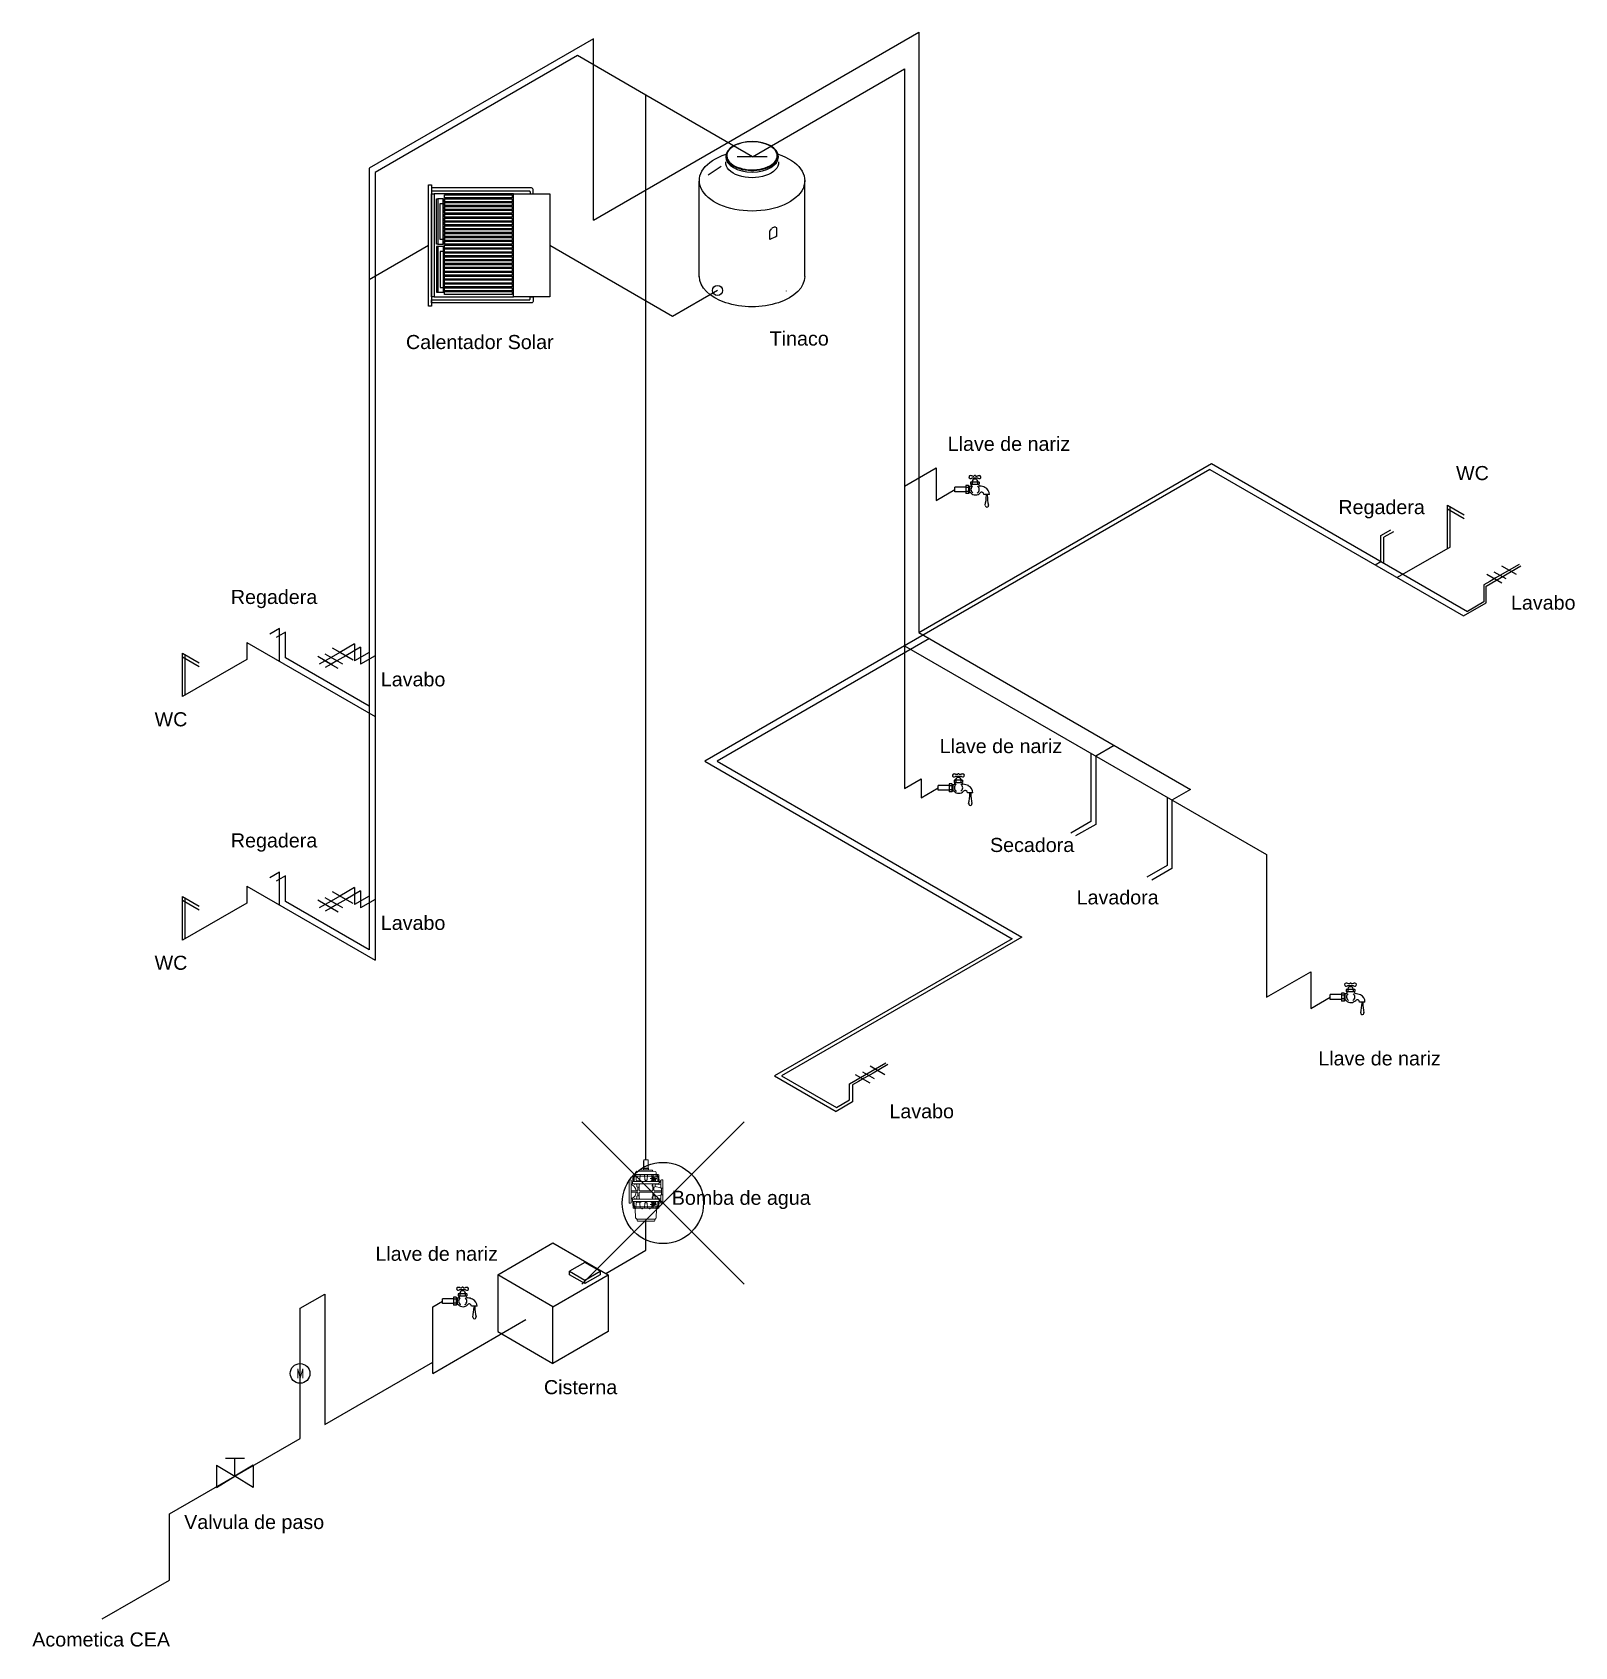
# Model space of a CAD drawing. Header units: metres. Extents: x 14.1 to 33, y 7.4 to 27.3.
import ezdxf

# ---------------------------------------------------------------- set-up
doc = ezdxf.new("R2010")
doc.units = ezdxf.units.M
doc.header["$PDMODE"] = 35
doc.linetypes.add('CENTRO2', pattern=[28.575, 19.05, -3.175, 3.175, -3.175])
for name, color, linetype, lineweight in [('Agua Caliente', 10, 'Continuous', 25), ('Hidraulico', 170, 'Continuous', 25), ('MUEBL', 172, 'Continuous', 0)]:
    doc.layers.add(name, color=color, linetype=linetype, lineweight=lineweight)
doc.layers.add('Puntos', color=2, linetype='Continuous')
doc.styles.add('IH', font='ROMANS', dxfattribs={"width": 0.8})
doc.styles.get("Standard").update_dxf_attribs({"font": 'arial.ttf'})

# ---------------------------------------------------------------- blocks, each defined once
blk = doc.blocks.new('CALENTADOR SOLAR')
for points in [[(257.42, 466.17), (259.068, 466.17), (259.068, 465.588), (257.42, 465.588)], [(257.495, 464.484), (258.225, 464.484), (258.225, 464.463), (257.495, 464.463)], [(258.993, 464.484), (258.263, 464.484), (258.263, 464.463), (258.993, 464.463)], [(257.274, 464.279), (259.214, 464.279), (259.214, 464.23), (257.274, 464.23)], [(259.068, 464.279), (257.42, 464.279), (257.42, 464.321), (259.068, 464.321)], [(258.225, 464.358), (257.495, 464.358), (257.495, 464.379), (258.225, 464.379)], [(258.263, 464.358), (258.993, 464.358), (258.993, 464.379), (258.263, 464.379)]]:
    blk.add_lwpolyline(points, close=True)
for points in [[(257.42, 465.903), (257.347, 465.903, 0.414214), (257.323, 465.879), (257.323, 464.279), (257.371, 464.279), (257.371, 465.842, -0.414214), (257.383, 465.855), (257.383, 465.855), (257.42, 465.855), (257.42, 465.903)], [(259.068, 465.903), (259.141, 465.903, -0.414214), (259.165, 465.879), (259.165, 464.279), (259.117, 464.279), (259.117, 465.842, 0.414214), (259.105, 465.855), (259.105, 465.855), (259.068, 465.855), (259.068, 465.903)]]:
    blk.add_lwpolyline(points, format="xyb")
for points in [[(257.42, 465.588), (257.42, 464.321), (259.068, 464.321), (259.068, 465.588)], [(257.433, 465.569), (257.481, 465.569), (257.481, 464.484), (257.433, 464.484), (257.433, 465.569)], [(257.495, 465.569), (257.543, 465.569), (257.543, 464.484), (257.495, 464.484), (257.495, 465.569)], [(257.495, 465.569), (257.543, 465.569), (257.543, 464.484), (257.495, 464.484), (257.495, 465.569)], [(257.557, 465.569), (257.605, 465.569), (257.605, 464.484), (257.557, 464.484), (257.557, 465.569)], [(257.557, 465.569), (257.605, 465.569), (257.605, 464.484), (257.557, 464.484), (257.557, 465.569)], [(257.619, 465.569), (257.667, 465.569), (257.667, 464.484), (257.619, 464.484), (257.619, 465.569)], [(257.619, 465.569), (257.667, 465.569), (257.667, 464.484), (257.619, 464.484), (257.619, 465.569)], [(257.681, 465.569), (257.729, 465.569), (257.729, 464.484), (257.681, 464.484), (257.681, 465.569)], [(257.681, 465.569), (257.729, 465.569), (257.729, 464.484), (257.681, 464.484), (257.681, 465.569)], [(257.743, 465.569), (257.791, 465.569), (257.791, 464.484), (257.743, 464.484), (257.743, 465.569)], [(257.743, 465.569), (257.791, 465.569), (257.791, 464.484), (257.743, 464.484), (257.743, 465.569)], [(257.805, 465.569), (257.853, 465.569), (257.853, 464.484), (257.805, 464.484), (257.805, 465.569)], [(257.805, 465.569), (257.853, 465.569), (257.853, 464.484), (257.805, 464.484), (257.805, 465.569)], [(257.867, 465.569), (257.915, 465.569), (257.915, 464.484), (257.867, 464.484), (257.867, 465.569)], [(257.867, 465.569), (257.915, 465.569), (257.915, 464.484), (257.867, 464.484), (257.867, 465.569)], [(257.929, 465.569), (257.977, 465.569), (257.977, 464.484), (257.929, 464.484), (257.929, 465.569)], [(257.929, 465.569), (257.977, 465.569), (257.977, 464.484), (257.929, 464.484), (257.929, 465.569)], [(257.991, 465.569), (258.039, 465.569), (258.039, 464.484), (257.991, 464.484), (257.991, 465.569)], [(257.991, 465.569), (258.039, 465.569), (258.039, 464.484), (257.991, 464.484), (257.991, 465.569)], [(258.053, 465.569), (258.101, 465.569), (258.101, 464.484), (258.053, 464.484), (258.053, 465.569)], [(258.053, 465.569), (258.101, 465.569), (258.101, 464.484), (258.053, 464.484), (258.053, 465.569)], [(258.115, 465.569), (258.163, 465.569), (258.163, 464.484), (258.115, 464.484), (258.115, 465.569)], [(258.115, 465.569), (258.163, 465.569), (258.163, 464.484), (258.115, 464.484), (258.115, 465.569)], [(258.177, 465.569), (258.225, 465.569), (258.225, 464.484), (258.177, 464.484), (258.177, 465.569)], [(258.177, 465.569), (258.225, 465.569), (258.225, 464.484), (258.177, 464.484), (258.177, 465.569)], [(258.238, 465.569), (258.287, 465.569), (258.287, 464.484), (258.238, 464.484), (258.238, 465.569)], [(258.238, 465.569), (258.287, 465.569), (258.287, 464.484), (258.238, 464.484), (258.238, 465.569)], [(258.3, 465.569), (258.349, 465.569), (258.349, 464.484), (258.3, 464.484), (258.3, 465.569)], [(258.3, 465.569), (258.349, 465.569), (258.349, 464.484), (258.3, 464.484), (258.3, 465.569)], [(258.362, 465.569), (258.411, 465.569), (258.411, 464.484), (258.362, 464.484), (258.362, 465.569)], [(258.362, 465.569), (258.411, 465.569), (258.411, 464.484), (258.362, 464.484), (258.362, 465.569)], [(258.424, 465.569), (258.473, 465.569), (258.473, 464.484), (258.424, 464.484), (258.424, 465.569)], [(258.424, 465.569), (258.473, 465.569), (258.473, 464.484), (258.424, 464.484), (258.424, 465.569)], [(258.486, 465.569), (258.535, 465.569), (258.535, 464.484), (258.486, 464.484), (258.486, 465.569)], [(258.486, 465.569), (258.535, 465.569), (258.535, 464.484), (258.486, 464.484), (258.486, 465.569)], [(258.548, 465.569), (258.597, 465.569), (258.597, 464.484), (258.548, 464.484), (258.548, 465.569)], [(258.548, 465.569), (258.597, 465.569), (258.597, 464.484), (258.548, 464.484), (258.548, 465.569)], [(258.61, 465.569), (258.659, 465.569), (258.659, 464.484), (258.61, 464.484), (258.61, 465.569)], [(258.61, 465.569), (258.659, 465.569), (258.659, 464.484), (258.61, 464.484), (258.61, 465.569)], [(258.672, 465.569), (258.721, 465.569), (258.721, 464.484), (258.672, 464.484), (258.672, 465.569)], [(258.672, 465.569), (258.721, 465.569), (258.721, 464.484), (258.672, 464.484), (258.672, 465.569)], [(258.734, 465.569), (258.783, 465.569), (258.783, 464.484), (258.734, 464.484), (258.734, 465.569)], [(258.734, 465.569), (258.783, 465.569), (258.783, 464.484), (258.734, 464.484), (258.734, 465.569)], [(258.796, 465.569), (258.845, 465.569), (258.845, 464.484), (258.796, 464.484), (258.796, 465.569)], [(258.796, 465.569), (258.845, 465.569), (258.845, 464.484), (258.796, 464.484), (258.796, 465.569)], [(258.858, 465.569), (258.907, 465.569), (258.907, 464.484), (258.858, 464.484), (258.858, 465.569)], [(258.858, 465.569), (258.907, 465.569), (258.907, 464.484), (258.858, 464.484), (258.858, 465.569)], [(258.92, 465.569), (258.969, 465.569), (258.969, 464.484), (258.92, 464.484), (258.92, 465.569)], [(258.92, 465.569), (258.969, 465.569), (258.969, 464.484), (258.92, 464.484), (258.92, 465.569)], [(258.982, 465.569), (259.031, 465.569), (259.031, 464.484), (258.982, 464.484), (258.982, 465.569)], [(257.495, 464.463), (257.495, 464.379), (258.225, 464.379), (258.225, 464.463)], [(258.15, 464.463), (258.15, 464.417), (257.57, 464.417), (257.57, 464.463), (257.57, 464.463)], [(258.263, 464.463), (258.263, 464.379), (258.993, 464.379), (258.993, 464.463)], [(258.338, 464.463), (258.338, 464.417), (258.918, 464.417), (258.918, 464.463), (258.918, 464.463)]]:
    blk.add_lwpolyline(points)
blk = doc.blocks.new('*U2', base_point=(217, 247))
for points in [[(485, 439), (484, 439), (484, 331), (485, 331)], [(569, 403), (568, 403), (568, 367), (569, 367)]]:
    blk.add_hatch(color=256).paths.add_polyline_path(points)
h = blk.add_hatch(color=256)
h.paths.add_polyline_path([(416, 326), (404, 326, 0.414214), (416, 313)])
h.paths.add_polyline_path([(428, 326), (416, 326), (416, 313, 0.414214)])
h.paths.add_polyline_path([(218, 326), (206, 326), (206, 313, 0.414214)])
h.paths.add_polyline_path([(206, 326), (193, 326, 0.414214), (206, 313)])
at = {"layer": 'Puntos'}
h = blk.add_hatch(color=256, dxfattribs=at)
edge = h.paths.add_edge_path(flags=0)
edge.add_arc((217, 247), 2, 0, 360)
for p, q in [((69, 455), (87, 459)), ((69, 455), (69, 315)), ((87, 459), (87, 311)), ((97, 469), (171, 472)), ((171, 473), (174, 473)), ((171, 470), (174, 470)), ((171, 416), (174, 416)), ((171, 413), (174, 413)), ((174, 431), (174, 485)), ((174, 479), (222, 482)), ((219, 464), (174, 467)), ((219, 434), (174, 431)), ((174, 431), (174, 398)), ((174, 398), (219, 395)), ((174, 372), (174, 398)), ((179, 490), (244, 494)), ((187, 490), (187, 280)), ((192, 481), (192, 480)), ((194, 484), (222, 485)), ((217, 523), (405, 523)), ((217, 510), (217, 523)), ((219, 395), (219, 375)), ((222, 505), (400, 505)), ((224, 490), (224, 485)), ((224, 459), (224, 424)), ((229, 493), (229, 277)), ((253, 499), (244, 494)), ((249, 489), (249, 465)), ((249, 489), (249, 489)), ((249, 477), (250, 476)), ((249, 465), (249, 310)), ((254, 476), (256, 477)), ((270, 460), (254, 460)), ((301, 440), (254, 440)), ((256, 505), (256, 503)), ((275, 455), (275, 445)), ((301, 450), (275, 450)), ((306, 500), (306, 455)), ((306, 435), (306, 335)), ((316, 500), (316, 455)), ((316, 435), (316, 335)), ((347, 450), (321, 450)), ((367, 440), (321, 440)), ((347, 455), (347, 445)), ((352, 460), (367, 460)), ((367, 476), (365, 477)), ((366, 505), (366, 503)), ((368, 499), (378, 494)), ((372, 489), (372, 465)), ((372, 489), (372, 489)), ((372, 476), (372, 477)), ((372, 465), (372, 310)), ((443, 490), (378, 494)), ((392, 493), (392, 277)), ((397, 490), (397, 485)), ((397, 459), (397, 424)), ((427, 484), (400, 485)), ((448, 479), (400, 482)), ((402, 464), (448, 467)), ((402, 434), (448, 431)), ((448, 398), (402, 395)), ((402, 395), (402, 375)), ((405, 510), (405, 523)), ((430, 481), (430, 480)), ((435, 490), (435, 280)), ((448, 431), (448, 485)), ((450, 470), (448, 470)), ((450, 467), (448, 467)), ((448, 431), (448, 398)), ((450, 416), (448, 416)), ((450, 413), (448, 413)), ((448, 372), (448, 398)), ((450, 469), (465, 469)), ((475, 311), (475, 459)), ((485, 439), (480, 439)), ((484, 331), (484, 439)), ((485, 331), (485, 439)), ((499, 406), (485, 406)), ((495, 406), (495, 364)), ((500, 405), (561, 405)), ((500, 365), (500, 405)), ((500, 405), (500, 405)), ((500, 403), (569, 403)), ((561, 405), (561, 403)), ((568, 403), (568, 367)), ((569, 403), (569, 367)), ((69, 315), (87, 311)), ((97, 301), (171, 298)), ((171, 357), (174, 357)), ((171, 354), (174, 354)), ((171, 299), (174, 299)), ((171, 296), (174, 296)), ((219, 375), (174, 372)), ((174, 372), (174, 338)), ((174, 285), (174, 338)), ((193, 337), (174, 338)), ((219, 305), (174, 302)), ((174, 290), (222, 288)), ((206, 326), (179, 326)), ((179, 280), (238, 277)), ((192, 289), (192, 289)), ((193, 338), (219, 338)), ((193, 338), (193, 326)), ((194, 286), (222, 285)), ((206, 326), (206, 351)), ((206, 326), (206, 298)), ((206, 326), (233, 326)), ((206, 326), (206, 326)), ((206, 313), (224, 313)), ((253, 287), (222, 265)), ((280, 265), (222, 265)), ((224, 330), (224, 345)), ((224, 330), (224, 310)), ((224, 280), (224, 285)), ((249, 310), (249, 285)), ((249, 310), (270, 310)), ((249, 298), (253, 298)), ((254, 310), (251, 265)), ((301, 330), (254, 330)), ((270, 330), (254, 330)), ((256, 335), (268, 335)), ((256, 335), (256, 330)), ((259, 335), (259, 330)), ((265, 335), (265, 330)), ((268, 335), (268, 330)), ((270, 310), (280, 265)), ((275, 325), (275, 315)), ((301, 320), (275, 320)), ((306, 315), (306, 265)), ((316, 315), (316, 265)), ((367, 330), (321, 330)), ((347, 320), (321, 320)), ((352, 310), (342, 265)), ((342, 265), (400, 265)), ((347, 325), (347, 315)), ((352, 330), (367, 330)), ((352, 310), (372, 310)), ((353, 335), (365, 335)), ((353, 335), (353, 330)), ((356, 335), (356, 330)), ((362, 335), (362, 330)), ((365, 335), (365, 330)), ((367, 310), (371, 265)), ((368, 298), (372, 298)), ((400, 265), (369, 287)), ((372, 310), (372, 285)), ((443, 280), (384, 277)), ((416, 326), (390, 326)), ((397, 330), (397, 345)), ((397, 330), (397, 310)), ((416, 313), (397, 313)), ((397, 280), (397, 285)), ((448, 290), (400, 288)), ((427, 286), (400, 285)), ((402, 375), (448, 372)), ((428, 338), (402, 338)), ((402, 305), (448, 302)), ((416, 326), (416, 351)), ((416, 326), (443, 326)), ((416, 326), (416, 298)), ((428, 337), (448, 338)), ((428, 338), (428, 326)), ((430, 289), (430, 289)), ((448, 372), (448, 338)), ((450, 357), (448, 357)), ((450, 354), (448, 354)), ((448, 285), (448, 338)), ((450, 302), (448, 302)), ((450, 299), (448, 299)), ((450, 301), (465, 301)), ((485, 331), (480, 331)), ((499, 364), (485, 364)), ((500, 367), (569, 367)), ((500, 365), (500, 364)), ((217, 260), (217, 247)), ((217, 247), (405, 247)), ((285, 260), (337, 260)), ((285, 260), (285, 247)), ((337, 260), (337, 247)), ((405, 260), (405, 247))]:
    blk.add_line(p, q)
for points in [[(174, 469), (171, 469), (171, 475), (174, 475)], [(174, 412), (171, 412), (171, 418), (174, 418)], [(448, 466), (450, 466), (450, 472), (448, 472)], [(448, 412), (450, 412), (450, 418), (448, 418)], [(174, 352), (171, 352), (171, 358), (174, 358)], [(174, 295), (171, 295), (171, 301), (174, 301)], [(448, 352), (450, 352), (450, 358), (448, 358)], [(448, 298), (450, 298), (450, 304), (448, 304)]]:
    blk.add_lwpolyline(points, close=True)
for centre, radius in [((206, 326), 12.2), ((224, 385), 4.03), ((397, 385), 4.03), ((416, 326), 12.2)]:
    blk.add_circle(centre, radius)
for centre, radius, start, end in [((97, 459), 10, 90, 180), ((179, 485), 5, 93.2892, 180), ((194, 481), 2.5, 93.2892, 180), ((222, 510), 5, 180, 270), ((219, 459), 5, 0, 90), ((219, 439), 5, 270, 0), ((222, 488), 2.5, 273.2892, 0), ((222, 485), 2.5, 273.2892, 0), ((227, 490), 2.5, 93.2892, 180), ((244, 489), 5, 0, 93.2892), ((254, 465), 5, 180, 270), ((254, 435), 5, 90, 180), ((252, 478), 3, 215.888, 314.9699), ((251, 503), 5, 298.7435, 0), ((309, 529), 63.8, 212.7355, 266.7842), ((270, 455), 5, 0, 90), ((270, 445), 5, 270, 0), ((301, 500), 5, 360, 90), ((301, 455), 5, 270, 360), ((301, 435), 5, 0, 90), ((321, 500), 5, 90, 180), ((309, 529), 63.8, 275.7817, 328.4966), ((321, 455), 5, 180, 270), ((321, 435), 5, 90, 180), ((352, 455), 5, 90, 180), ((352, 445), 5, 180, 270), ((371, 503), 5, 180, 241.2565), ((369, 478), 3, 225.0301, 324.112), ((367, 465), 5, 270, 0), ((367, 435), 5, 0, 90), ((377, 489), 5, 86.7108, 180), ((395, 490), 2.5, 360, 86.7108), ((400, 488), 2.5, 180, 266.7108), ((400, 485), 2.5, 180, 266.7108), ((402, 459), 5, 90, 180), ((402, 439), 5, 180, 270), ((400, 510), 5, 270, 0), ((427, 481), 2.5, 0, 86.7108), ((443, 485), 5, 0, 86.7108), ((465, 459), 10, 0, 90), ((480, 444), 5, 180, 270), ((499, 405), 0.5, 0, 90), ((97, 311), 10, 180, 270), ((179, 285), 5, 180, 266.7108), ((194, 289), 2.5, 180, 266.7108), ((222, 260), 5, 90, 180), ((219, 333), 5, 0, 90), ((219, 310), 5, 270, 360), ((222, 285), 2.5, 360, 86.7108), ((222, 282), 2.5, 0, 86.7108), ((227, 280), 2.5, 180, 266.7108), ((254, 335), 5, 180, 270), ((270, 325), 5, 0, 90), ((270, 315), 5, 270, 0), ((280, 260), 5, 0, 90), ((301, 335), 5, 270, 0), ((301, 315), 5, 0, 90), ((301, 265), 5, 270, 0), ((321, 335), 5, 180, 270), ((321, 315), 5, 90, 180), ((321, 265), 5, 180, 270), ((342, 260), 5, 90, 180), ((352, 325), 5, 90, 180), ((352, 315), 5, 180, 270), ((367, 335), 5, 270, 0), ((395, 280), 2.5, 273.2892, 0), ((402, 333), 5, 90, 180), ((402, 310), 5, 180, 270), ((400, 285), 2.5, 93.2892, 180), ((400, 282), 2.5, 93.2892, 180), ((400, 260), 5, 0, 90), ((427, 289), 2.5, 273.2892, 0), ((443, 285), 5, 273.2892, 0), ((465, 311), 10, 270, 0), ((480, 326), 5, 90, 180), ((499, 364), 0.5, 270, 0)]:
    blk.add_arc(centre, radius, start, end)
blk.add_point((217, 247), dxfattribs=at)
blk = doc.blocks.new('Bomba Hidraulica')
at = {"layer": 'MUEBL', "color": 5, "xscale": 0.001562500000005684, "yscale": 0.001562500000005684, "zscale": 0.001562500000005684}
blk.add_blockref('*U2', (45.752, 58.15), dxfattribs=at)

msp = doc.modelspace()

# ---------------------------------------------------------------- linework, layer by layer
at = {"layer": 'Agua Caliente'}
for p, q in [((20.965, 24.984), (24.973, 27.298)), ((24.973, 27.298), (24.973, 19.909)), ((20.965, 27.217), (18.206, 25.624)), ((20.965, 24.984), (20.965, 27.217)), ((18.206, 25.624), (18.206, 24.252)), ((18.936, 24.674), (18.206, 24.252)), ((18.206, 24.252), (18.206, 19.665)), ((24.973, 19.909), (28.576, 21.989)), ((28.576, 21.989), (31.727, 20.17)), ((30.815, 21.15), (30.697, 21.082)), ((30.697, 20.765), (30.697, 21.082)), ((31.93, 20.497), (31.93, 20.288)), ((31.93, 20.288), (31.727, 20.17)), ((17.176, 19.915), (17.058, 19.847)), ((17.176, 19.597), (17.176, 19.915)), ((24.973, 19.909), (28.317, 17.979)), ((25.104, 19.834), (22.49, 18.325)), ((18.206, 19.003), (17.176, 19.597)), ((18.206, 19.665), (18.025, 19.56)), ((18.206, 19.665), (18.206, 19.003)), ((18.206, 19.003), (18.206, 16.004)), ((27.379, 18.52), (27.15, 18.389)), ((22.49, 18.325), (26.24, 16.16)), ((27.15, 18.389), (27.15, 17.547)), ((28.317, 17.979), (28.088, 17.847)), ((28.088, 17.847), (28.088, 17.006)), ((27.15, 17.547), (26.903, 17.405)), ((17.176, 16.916), (17.058, 16.848)), ((17.176, 16.598), (17.176, 16.916)), ((28.088, 17.006), (27.842, 16.863)), ((18.206, 16.711), (18.206, 16.711)), ((18.206, 16.004), (17.176, 16.598)), ((18.206, 16.666), (18.025, 16.562)), ((26.24, 16.16), (23.283, 14.453)), ((24.119, 14.354), (24.566, 14.612)), ((23.283, 14.453), (23.958, 14.064)), ((24.119, 14.156), (24.119, 14.354)), ((23.958, 14.064), (24.119, 14.156))]:
    msp.add_line(p, q, dxfattribs=at)
at = {"layer": 'Agua Caliente', "ltscale": 0.3}
for p, q in [((32.329, 20.623), (32.148, 20.727)), ((32.365, 20.748), (32.184, 20.644)), ((32.003, 20.539), (31.93, 20.497)), ((32.148, 20.518), (31.967, 20.623)), ((32.075, 20.581), (32.003, 20.539)), ((32.202, 20.57), (32.057, 20.654)), ((32.184, 20.644), (32.075, 20.581)), ((17.934, 19.613), (17.753, 19.717)), ((18.025, 19.77), (17.844, 19.665)), ((18.025, 19.77), (18.025, 19.56)), ((17.753, 19.508), (17.572, 19.613)), ((17.662, 19.56), (17.59, 19.519)), ((17.807, 19.56), (17.662, 19.644)), ((17.735, 19.602), (17.662, 19.56)), ((17.844, 19.665), (17.735, 19.602)), ((17.934, 16.614), (17.753, 16.719)), ((18.025, 16.771), (17.844, 16.666)), ((18.025, 16.771), (18.025, 16.562)), ((17.753, 16.509), (17.572, 16.614)), ((17.662, 16.562), (17.59, 16.52)), ((17.807, 16.562), (17.662, 16.645)), ((17.735, 16.604), (17.662, 16.562)), ((17.844, 16.666), (17.735, 16.604))]:
    msp.add_line(p, q, dxfattribs=at)
at = {"layer": 'Hidraulico'}
for p, q in [((20.77, 27.011), (18.278, 25.572)), ((21.613, 26.524), (20.77, 27.011)), ((22.926, 25.766), (24.797, 26.847)), ((24.797, 26.847), (24.797, 21.712)), ((21.613, 13.419), (21.613, 26.524)), ((22.926, 25.766), (21.613, 26.524)), ((18.278, 25.572), (18.278, 15.876)), ((21.939, 23.801), (20.428, 24.674)), ((22.493, 24.121), (21.939, 23.801)), ((28.555, 21.917), (22.336, 18.326)), ((24.797, 21.712), (25.184, 21.935)), ((25.184, 21.935), (25.184, 21.536)), ((28.555, 21.917), (31.679, 20.113)), ((24.797, 21.712), (24.797, 19.747)), ((25.184, 21.536), (25.414, 21.669)), ((25.414, 21.64), (25.414, 21.699)), ((25.551, 21.699), (25.414, 21.699)), ((25.584, 21.718), (25.551, 21.718)), ((25.551, 21.718), (25.551, 21.621)), ((25.584, 21.695), (25.551, 21.695)), ((25.584, 21.718), (25.584, 21.621)), ((25.595, 21.708), (25.584, 21.718)), ((25.595, 21.708), (25.595, 21.63)), ((25.608, 21.708), (25.595, 21.708)), ((25.621, 21.723), (25.608, 21.708)), ((25.715, 21.762), (25.61, 21.762)), ((25.61, 21.762), (25.61, 21.736)), ((25.61, 21.736), (25.715, 21.736)), ((25.63, 21.762), (25.63, 21.736)), ((25.683, 21.796), (25.643, 21.796)), ((25.675, 21.809), (25.651, 21.809)), ((25.651, 21.809), (25.651, 21.796)), ((25.669, 21.841), (25.657, 21.841)), ((25.675, 21.809), (25.675, 21.796)), ((25.694, 21.762), (25.694, 21.736)), ((25.715, 21.762), (25.715, 21.736)), ((25.551, 21.64), (25.414, 21.64)), ((25.584, 21.646), (25.551, 21.646)), ((25.584, 21.621), (25.551, 21.621)), ((25.595, 21.63), (25.584, 21.621)), ((25.841, 21.607), (25.774, 21.607)), ((31.48, 20.942), (31.48, 21.479)), ((31.48, 21.479), (31.687, 21.36)), ((31.48, 21.434), (31.687, 21.315)), ((31.513, 20.961), (31.513, 21.46)), ((30.662, 21.104), (30.785, 21.175)), ((30.662, 20.785), (30.662, 21.104)), ((31.513, 20.961), (30.862, 20.585)), ((30.589, 20.743), (30.662, 20.785)), ((31.956, 20.482), (32.384, 20.729)), ((31.956, 20.273), (31.956, 20.482)), ((31.679, 20.113), (31.956, 20.273)), ((17.101, 19.958), (16.983, 19.89)), ((17.101, 19.554), (17.101, 19.958)), ((16.697, 19.787), (18.278, 18.874)), ((16.697, 19.787), (16.697, 19.577)), ((24.797, 19.747), (29.252, 17.175)), ((24.797, 19.747), (24.797, 17.991)), ((18.278, 19.623), (18.097, 19.519)), ((22.336, 18.326), (26.123, 16.14)), ((27.09, 18.423), (27.09, 17.582)), ((24.797, 17.991), (24.999, 18.107)), ((24.999, 18.107), (24.999, 17.875)), ((25.511, 18.091), (25.406, 18.091)), ((25.406, 18.091), (25.406, 18.064)), ((25.426, 18.091), (25.426, 18.064)), ((25.479, 18.124), (25.439, 18.124)), ((25.471, 18.138), (25.447, 18.138)), ((25.447, 18.138), (25.447, 18.124)), ((25.465, 18.169), (25.453, 18.169)), ((25.471, 18.138), (25.471, 18.124)), ((25.491, 18.091), (25.491, 18.064)), ((25.511, 18.091), (25.511, 18.064)), ((24.999, 17.875), (25.21, 17.998)), ((25.21, 17.968), (25.21, 18.027)), ((25.347, 18.027), (25.21, 18.027)), ((25.347, 17.968), (25.21, 17.968)), ((25.38, 18.047), (25.347, 18.047)), ((25.347, 18.047), (25.347, 17.949)), ((25.38, 18.023), (25.347, 18.023)), ((25.38, 17.975), (25.347, 17.975)), ((25.38, 17.949), (25.347, 17.949)), ((25.38, 18.047), (25.38, 17.949)), ((25.392, 18.036), (25.38, 18.047)), ((25.392, 17.958), (25.38, 17.949)), ((25.392, 18.036), (25.392, 17.958)), ((25.404, 18.036), (25.392, 18.036)), ((25.417, 18.051), (25.404, 18.036)), ((25.406, 18.064), (25.511, 18.064)), ((25.637, 17.936), (25.57, 17.936)), ((28.028, 17.882), (28.028, 17.04)), ((27.09, 17.582), (26.843, 17.44)), ((29.252, 17.175), (29.252, 15.419)), ((17.101, 16.959), (16.983, 16.891)), ((17.101, 16.555), (17.101, 16.959)), ((28.028, 17.04), (27.781, 16.898)), ((16.697, 16.788), (18.278, 15.876)), ((16.697, 16.788), (16.697, 16.578)), ((18.278, 16.624), (18.097, 16.52)), ((26.123, 16.14), (23.197, 14.451)), ((29.252, 15.419), (29.797, 15.733)), ((29.797, 15.733), (29.797, 15.283)), ((30.339, 15.515), (30.234, 15.515)), ((30.234, 15.515), (30.234, 15.489)), ((30.254, 15.515), (30.254, 15.489)), ((30.307, 15.548), (30.267, 15.548)), ((30.299, 15.562), (30.275, 15.562)), ((30.275, 15.562), (30.275, 15.548)), ((30.293, 15.593), (30.281, 15.593)), ((30.299, 15.562), (30.299, 15.548)), ((30.318, 15.515), (30.318, 15.489)), ((30.339, 15.515), (30.339, 15.489)), ((29.797, 15.283), (30.038, 15.422)), ((30.038, 15.392), (30.038, 15.452)), ((30.175, 15.452), (30.038, 15.452)), ((30.175, 15.392), (30.038, 15.392)), ((30.208, 15.471), (30.175, 15.471)), ((30.175, 15.471), (30.175, 15.373)), ((30.208, 15.447), (30.175, 15.447)), ((30.208, 15.399), (30.175, 15.399)), ((30.208, 15.373), (30.175, 15.373)), ((30.208, 15.471), (30.208, 15.373)), ((30.219, 15.46), (30.208, 15.471)), ((30.219, 15.382), (30.208, 15.373)), ((30.219, 15.46), (30.219, 15.382)), ((30.232, 15.46), (30.219, 15.46)), ((30.245, 15.475), (30.232, 15.46)), ((30.234, 15.489), (30.339, 15.489)), ((30.465, 15.36), (30.398, 15.36)), ((23.197, 14.451), (23.953, 14.014)), ((24.156, 14.341), (24.156, 14.132)), ((24.156, 14.132), (23.953, 14.014)), ((21.613, 12.306), (21.613, 12.662)), ((21.117, 12.02), (21.613, 12.306)), ((17.355, 11.591), (17.657, 11.766)), ((17.657, 11.766), (17.657, 10.162)), ((19.276, 11.726), (19.243, 11.726)), ((19.243, 11.726), (19.243, 11.629)), ((19.276, 11.726), (19.276, 11.629)), ((19.287, 11.716), (19.276, 11.726)), ((19.313, 11.731), (19.299, 11.716)), ((19.406, 11.77), (19.301, 11.77)), ((19.301, 11.77), (19.301, 11.744)), ((19.301, 11.744), (19.406, 11.744)), ((19.321, 11.77), (19.321, 11.744)), ((19.374, 11.804), (19.335, 11.804)), ((19.366, 11.817), (19.343, 11.817)), ((19.343, 11.817), (19.343, 11.804)), ((19.361, 11.849), (19.349, 11.849)), ((19.366, 11.817), (19.366, 11.804)), ((19.386, 11.77), (19.386, 11.744)), ((19.406, 11.77), (19.406, 11.744)), ((17.355, 9.987), (17.355, 11.591)), ((18.987, 11.609), (19.106, 11.677)), ((18.987, 10.79), (18.987, 11.609)), ((19.106, 11.648), (19.106, 11.707)), ((19.243, 11.707), (19.106, 11.707)), ((19.243, 11.648), (19.106, 11.648)), ((19.276, 11.703), (19.243, 11.703)), ((19.276, 11.654), (19.243, 11.654)), ((19.276, 11.629), (19.243, 11.629)), ((19.287, 11.638), (19.276, 11.629)), ((19.287, 11.716), (19.287, 11.638)), ((19.299, 11.716), (19.287, 11.716)), ((19.533, 11.615), (19.466, 11.615)), ((18.987, 10.79), (20.135, 11.453)), ((17.657, 10.162), (18.987, 10.929)), ((15.747, 9.059), (17.355, 9.987)), ((16.438, 9.746), (16.669, 9.746)), ((16.551, 9.523), (16.551, 9.746)), ((16.324, 9.66), (16.324, 9.386)), ((16.324, 9.66), (16.551, 9.523)), ((16.777, 9.66), (16.551, 9.523)), ((16.777, 9.66), (16.777, 9.386)), ((16.324, 9.386), (16.551, 9.523)), ((16.777, 9.386), (16.551, 9.523)), ((15.747, 8.246), (15.747, 9.059)), ((14.918, 7.768), (15.747, 8.246))]:
    msp.add_line(p, q, dxfattribs=at)
at = {"layer": 'Hidraulico', "ltscale": 0.3}
for p, q in [((18.007, 19.571), (17.825, 19.676)), ((18.097, 19.728), (17.916, 19.623)), ((18.097, 19.728), (18.097, 19.519)), ((17.825, 19.466), (17.644, 19.571)), ((17.735, 19.519), (17.662, 19.477)), ((17.88, 19.519), (17.735, 19.602)), ((17.807, 19.561), (17.735, 19.519)), ((17.916, 19.623), (17.807, 19.561)), ((18.097, 16.729), (17.916, 16.625)), ((18.097, 16.729), (18.097, 16.52)), ((17.825, 16.468), (17.644, 16.572)), ((17.735, 16.52), (17.662, 16.478)), ((17.88, 16.52), (17.735, 16.604)), ((17.807, 16.562), (17.735, 16.52)), ((17.916, 16.625), (17.807, 16.562)), ((18.007, 16.572), (17.825, 16.677)), ((24.555, 14.466), (24.374, 14.571)), ((24.591, 14.592), (24.41, 14.487)), ((24.229, 14.383), (24.156, 14.341)), ((24.374, 14.362), (24.193, 14.466)), ((24.301, 14.425), (24.229, 14.383)), ((24.428, 14.414), (24.283, 14.498)), ((24.41, 14.487), (24.301, 14.425)), ((19.788, 12.002), (20.468, 12.395)), ((20.468, 12.395), (21.148, 12.002)), ((20.861, 12.156), (20.672, 12.046)), ((21.05, 12.046), (20.861, 12.156)), ((20.468, 11.61), (19.788, 12.002)), ((19.788, 12.002), (19.788, 11.304)), ((20.468, 11.61), (21.148, 12.002)), ((20.672, 12.046), (20.861, 11.937)), ((20.672, 12.003), (20.672, 12.046)), ((20.861, 11.894), (20.672, 12.003)), ((20.861, 11.937), (21.05, 12.046)), ((21.05, 12.003), (20.861, 11.894)), ((20.861, 11.894), (20.861, 11.937)), ((21.05, 12.046), (21.05, 12.003)), ((21.148, 12.002), (21.148, 11.304)), ((20.468, 10.912), (20.468, 11.61)), ((19.788, 11.304), (20.468, 10.912)), ((21.148, 11.304), (20.468, 10.912))]:
    msp.add_line(p, q, dxfattribs=at)
at = {"layer": 'Hidraulico', "color": 5}
for p, q in [((15.906, 19.12), (15.906, 19.657)), ((15.906, 19.657), (16.113, 19.538)), ((15.906, 19.612), (16.113, 19.493)), ((16.697, 19.577), (15.906, 19.12)), ((15.939, 19.139), (15.939, 19.638)), ((15.906, 16.121), (15.906, 16.658)), ((15.906, 16.658), (16.113, 16.539)), ((15.906, 16.613), (16.113, 16.494)), ((16.697, 16.578), (15.906, 16.121)), ((15.939, 16.14), (15.939, 16.639))]:
    msp.add_line(p, q, dxfattribs=at)
at = {"layer": 'Hidraulico'}
for points in [[(22.378, 25.545), (22.539, 25.652)], [(22.911, 25.766), (22.735, 25.766)], [(23.103, 25.766), (22.926, 25.766)], [(22.269, 24.286), (22.269, 25.464)], [(23.568, 24.294), (23.568, 25.472)], [(23.137, 24.851), (23.162, 24.882)], [(23.137, 24.749), (23.137, 24.851)], [(23.225, 24.891), (23.203, 24.901)], [(23.225, 24.788), (23.225, 24.891)], [(23.338, 24.115), (23.338, 24.111)]]:
    msp.add_lwpolyline(points, dxfattribs=at)
for centre, radius in [((22.493, 24.121), 0.0621), ((17.355, 10.789), 0.121)]:
    msp.add_circle(centre, radius, dxfattribs=at)
for centre, radius, start, end in [((25.607, 21.823), 0.0177, 79.18, 256.248), ((25.611, 21.835), 0.0306, 254.3893, 298.8529), ((25.561, 21.116), 0.726, 84.6767, 86.0991), ((25.606, 21.799), 0.0373, 278.5184, 354.5402), ((25.663, 21.671), 0.0493, 124.997, 240.3539), ((25.616, 21.728), 0.0079, 311.8897, 77.9652), ((25.642, 21.738), 0.0723, 82.9032, 103.4446), ((25.649, 21.92), 0.0846, 255.4835, 271.4735), ((25.649, 21.845), 0.00931, 286.7062, 335.83), ((25.678, 21.845), 0.00931, 204.17, 253.2938), ((25.677, 21.92), 0.0846, 268.5265, 284.5165), ((25.684, 21.738), 0.0723, 76.5554, 97.0968), ((25.72, 21.799), 0.0373, 185.4598, 261.4816), ((25.667, 21.671), 0.0493, 299.6461, 55.003), ((25.766, 21.116), 0.726, 93.9009, 95.3233), ((25.715, 21.835), 0.0306, 241.1471, 285.6107), ((25.73, 21.734), 0.0234, 175.6031, 251.9293), ((25.719, 21.823), 0.0177, 283.752, 100.82), ((25.671, 21.368), 0.348, 70.6098, 81.3833), ((25.745, 21.609), 0.096, 358.8086, 64.9928), ((25.6, 21.611), 0.0195, 56.9786, 102.2837), ((25.668, 21.681), 0.0786, 222.8693, 318.8365), ((25.746, 21.609), 0.0278, 356.5524, 134.2966), ((24.612, 21.69), 1.197, 349.6657, 355.6027), ((25.809, 21.473), 0.0201, 174.4765, 12.4799), ((25.81, 21.599), 0.00446, 2.4458, 196.6931), ((26.582, 21.632), 0.769, 182.4458, 191.6576), ((25.403, 18.151), 0.0177, 79.18, 256.248), ((25.407, 18.163), 0.0306, 254.3893, 298.8529), ((25.357, 17.444), 0.726, 84.6767, 86.0991), ((25.402, 18.127), 0.0373, 278.5184, 354.5402), ((25.438, 18.066), 0.0723, 82.9032, 103.4446), ((25.445, 18.249), 0.0846, 255.4835, 271.4735), ((25.445, 18.173), 0.00931, 286.7062, 335.83), ((25.474, 18.173), 0.00931, 204.17, 253.2938), ((25.473, 18.249), 0.0846, 268.5265, 284.5165), ((25.48, 18.066), 0.0723, 76.5554, 97.0968), ((25.516, 18.127), 0.0373, 185.4598, 261.4816), ((25.562, 17.444), 0.726, 93.9009, 95.3233), ((25.512, 18.163), 0.0306, 241.1471, 285.6107), ((25.516, 18.151), 0.0177, 283.752, 100.82), ((25.396, 17.939), 0.0195, 56.9786, 102.2837), ((25.464, 18.009), 0.0786, 222.8693, 318.8365), ((25.459, 17.999), 0.0493, 124.997, 240.3539), ((25.412, 18.057), 0.0079, 311.8897, 77.9652), ((25.463, 17.999), 0.0493, 299.6461, 55.003), ((25.526, 18.063), 0.0234, 175.6031, 251.9293), ((25.467, 17.697), 0.348, 70.6098, 81.3833), ((25.543, 17.937), 0.0278, 356.5524, 134.2966), ((25.541, 17.937), 0.096, 358.8086, 64.9928), ((24.408, 18.018), 1.197, 349.6657, 355.6027), ((25.606, 17.927), 0.00446, 2.4458, 196.6931), ((26.379, 17.96), 0.769, 182.4458, 191.6576), ((25.606, 17.801), 0.0201, 174.4765, 12.4799), ((30.231, 15.575), 0.0177, 79.18, 256.248), ((30.235, 15.587), 0.0306, 254.3893, 298.8529), ((30.185, 14.868), 0.726, 84.6767, 86.0991), ((30.23, 15.552), 0.0373, 278.5184, 354.5402), ((30.266, 15.49), 0.0723, 82.9032, 103.4446), ((30.273, 15.673), 0.0846, 255.4835, 271.4735), ((30.273, 15.597), 0.00931, 286.7062, 335.83), ((30.301, 15.597), 0.00931, 204.17, 253.2938), ((30.301, 15.673), 0.0846, 268.5265, 284.5165), ((30.308, 15.49), 0.0723, 76.5554, 97.0968), ((30.344, 15.552), 0.0373, 185.4598, 261.4816), ((30.39, 14.868), 0.726, 93.9009, 95.3233), ((30.339, 15.587), 0.0306, 241.1471, 285.6107), ((30.343, 15.575), 0.0177, 283.752, 100.82), ((30.224, 15.363), 0.0195, 56.9786, 102.2837), ((30.292, 15.433), 0.0786, 222.8693, 318.8365), ((30.287, 15.423), 0.0493, 124.997, 240.3539), ((30.24, 15.481), 0.0079, 311.8897, 77.9652), ((30.291, 15.423), 0.0493, 299.6461, 55.003), ((30.354, 15.487), 0.0234, 175.6031, 251.9293), ((30.294, 15.121), 0.348, 70.6098, 81.3833), ((30.37, 15.361), 0.0278, 356.5524, 134.2966), ((30.369, 15.362), 0.096, 358.8086, 64.9928), ((29.236, 15.442), 1.197, 349.6657, 355.6027), ((30.434, 15.352), 0.00446, 2.4458, 196.6931), ((31.206, 15.385), 0.769, 182.4458, 191.6576), ((30.433, 15.226), 0.0201, 174.4765, 12.4799), ((19.298, 11.831), 0.0177, 79.18, 256.248), ((19.302, 11.843), 0.0306, 254.3893, 298.8529), ((19.252, 11.124), 0.726, 84.6767, 86.0991), ((19.298, 11.807), 0.0373, 278.5184, 354.5402), ((19.308, 11.736), 0.0079, 311.8897, 77.9652), ((19.334, 11.746), 0.0723, 82.9032, 103.4446), ((19.341, 11.928), 0.0846, 255.4835, 271.4735), ((19.34, 11.853), 0.00931, 286.7062, 335.83), ((19.369, 11.853), 0.00931, 204.17, 253.2938), ((19.369, 11.928), 0.0846, 268.5265, 284.5165), ((19.375, 11.746), 0.0723, 76.5554, 97.0968), ((19.412, 11.807), 0.0373, 185.4598, 261.4816), ((19.457, 11.124), 0.726, 93.9009, 95.3233), ((19.407, 11.843), 0.0306, 241.1471, 285.6107), ((19.421, 11.742), 0.0234, 175.6031, 251.9293), ((19.411, 11.831), 0.0177, 283.752, 100.82), ((19.291, 11.619), 0.0195, 56.9786, 102.2837), ((19.359, 11.689), 0.0786, 222.8693, 318.8365), ((19.355, 11.679), 0.0493, 124.997, 240.3539), ((19.359, 11.679), 0.0493, 299.6461, 55.003), ((19.362, 11.376), 0.348, 70.6098, 81.3833), ((19.438, 11.617), 0.0278, 356.5524, 134.2966), ((19.437, 11.617), 0.096, 358.8086, 64.9928), ((18.304, 11.698), 1.197, 349.6657, 355.6027), ((19.501, 11.607), 0.00446, 2.4458, 196.6931), ((20.274, 11.64), 0.769, 182.4458, 191.6576), ((19.501, 11.481), 0.0201, 174.4765, 12.4799)]:
    msp.add_arc(centre, radius, start, end, dxfattribs=at)
at = {"layer": 'Hidraulico', "extrusion": (0, 0, -1)}
msp.add_ellipse((22.919, 25.766), major_axis=(0.325, 0), ratio=0.57735, dxfattribs=at)
for centre, major_axis, start_param, end_param in [((22.919, 25.472), (0.649, 0), 5.228898, 10.479065), ((22.919, 25.695), (0.325, 0), 6.247593, 9.46037), ((22.866, 25.133), (0.519, 0), 0.864524, 0.964529), ((22.866, 25.005), (0.519, 0), 0.80604, 1.021706), ((22.919, 24.294), (0.649, 0), 0, 3.141593)]:
    msp.add_ellipse(centre, major_axis=major_axis, ratio=0.57735, start_param=start_param, end_param=end_param, dxfattribs=at)
at = {"layer": 'Hidraulico'}
for points, knots in [([(23.229, 25.778), (23.229, 25.728), (23.186, 25.675), (23.033, 25.608), (22.927, 25.596), (22.74, 25.627), (22.661, 25.669), (22.595, 25.766), (22.602, 25.819), (22.699, 25.911), (22.789, 25.945), (22.983, 25.956), (23.084, 25.934), (23.202, 25.862), (23.229, 25.819), (23.229, 25.778)], [0, 0, 0, 0, 0.921879, 0.921879, 1.843759, 1.843759, 2.765638, 2.765638, 3.687518, 3.687518, 4.609397, 4.609397, 5.531277, 5.531277, 6.283185, 6.283185, 6.283185, 6.283185]), ([(23.229, 25.772), (23.229, 25.77), (23.229, 25.768), (23.229, 25.766), (23.229, 25.716), (23.186, 25.663), (23.033, 25.596), (22.927, 25.585), (22.74, 25.615), (22.661, 25.657), (22.613, 25.727), (22.606, 25.75), (22.608, 25.772)], [6.247007, 6.247007, 6.247007, 6.247007, 6.283185, 6.283185, 6.283185, 7.205065, 7.205065, 8.126944, 8.126944, 9.048824, 9.048824, 9.460109, 9.460109, 9.460109, 9.460109])]:
    msp.add_open_spline(points, degree=3, knots=knots, dxfattribs=at)

# ---------------------------------------------------------------- block references
at = {"color": 0, "linetype": 'CENTRO2', "xscale": 0.9682503631516751, "yscale": 0.9682503631516751, "zscale": 0.9682503631516751, "rotation": 89.97251135877859}
msp.add_blockref('Bomba Hidraulica', (78.104, -31.44), dxfattribs=at)
at = {"layer": 'Hidraulico', "xscale": 0.7689393980035524, "yscale": 0.7689393980035524, "zscale": 0.7689393980035524, "rotation": 270}
msp.add_blockref('CALENTADOR SOLAR', (-338.029, 223.248), dxfattribs=at)

# ---------------------------------------------------------------- texts
at = {"layer": 'Hidraulico', "style": 'IH', "width": 0.8}
msp.add_text('M', height=0.113, dxfattribs=at).set_placement((17.309, 10.731))
at = {"layer": 'Hidraulico', "char_height": 0.1734, "attachment_point": 1}
for s, insert in [('{\\C0;Calentador Solar}', (18.658, 23.572)), ('\\pxqc;{\\C0;Tinaco}', (22.199, 23.615)), ('\\pxqc;{\\C0;Llave de nariz}', (24.781, 22.319)), ('\\pxqc;{\\C0;WC}', (30.487, 21.959)), ('\\pxqc;{\\C0;Regadera}', (29.369, 21.54)), ('\\pxqc;{\\C0;Regadera}', (15.733, 20.434)), ('\\pxqc;{\\C0;Lavabo}', (31.359, 20.364)), ('\\pxqc;{\\C0;Lavabo}', (17.445, 19.42)), ('\\pxqc;{\\C0;WC}', (14.464, 18.928)), ('\\pxqc;{\\C0;Llave de nariz}', (24.682, 18.598)), ('\\pxqc;{\\C0;Regadera}', (15.733, 17.437)), ('\\pxqc;{\\C0;Secadora}', (25.066, 17.381)), ('\\pxqc;{\\C0;Lavadora}', (26.119, 16.736)), ('\\pxqc;{\\C0;Lavabo}', (17.445, 16.422)), ('\\pxqc;{\\C0;WC}', (14.464, 15.931)), ('\\pxqc;{\\C0;Llave de nariz}', (29.343, 14.754)), ('\\pxqc;{\\C0;Lavabo}', (23.707, 14.103)), ('\\pxqc;{\\C0;Bomba de agua}', (21.485, 13.038)), ('\\pxqc;{\\C0;Llave de nariz}', (17.735, 12.349)), ('\\pxqc;{\\C0;Cisterna}', (19.507, 10.707)), ('{\\C0;Valvula de paso}', (15.927, 9.047)), ('{\\C0;Acometica CEA}', (14.057, 7.601))]:
    msp.add_mtext_dynamic_manual_height_columns(s, width=2.60144, gutter_width=2.167, heights=[0], dxfattribs=dict(at, insert=insert))

doc.saveas('drawing.dxf')
